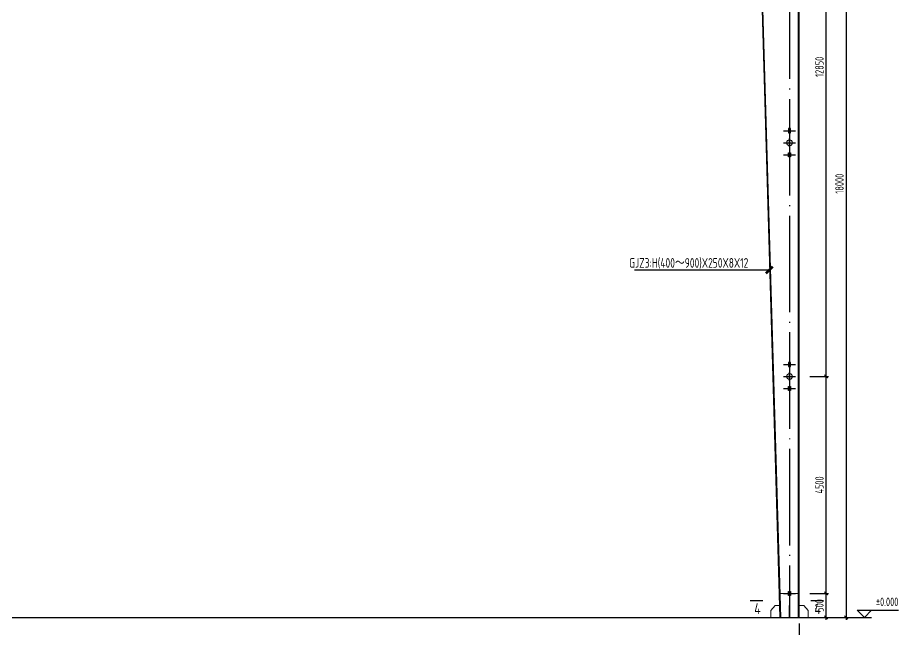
# Model space of a CAD drawing. Extents: x -3102990 to -851544, y -5293060 to -2540151.
# Drawn here: x -1112891 to -1076359, y -2676398 to -2651013 of the extents above; entities that cross this region are included whole.
import ezdxf
from ezdxf.enums import TextEntityAlignment as Align

# ---------------------------------------------------------------- set-up
doc = ezdxf.new("R2010")
doc.units = 0
doc.header["$LTSCALE"] = 1000
doc.header["$PDMODE"] = 1
doc.linetypes.add('DOTE', pattern=[2.4200000000000004, 2, -0.2, 0.02, -0.2])
doc.layers.get('0').update_dxf_attribs({"linetype": 'CONTINUOUS'})
doc.layers.get('Defpoints').update_dxf_attribs({"linetype": 'CONTINUOUS'})
for name, color, linetype in [('10', 7, 'CONTINUOUS'), ('AXIS', 253, 'DOTE'), ('BEAM_CON', 4, 'CONTINUOUS'), ('COLU', 7, 'CONTINUOUS'), ('DIM', 3, 'CONTINUOUS'), ('NUM', 7, 'CONTINUOUS'), ('TEXT', 7, 'CONTINUOUS'), ('THIN', 7, 'CONTINUOUS')]:
    doc.layers.add(name, color=color, linetype=linetype)
doc.styles.add('SJQYTEXTSTYLE', font='GBXWXT.shx', dxfattribs={"bigfont": 'GBHZFS.shx'})
doc.styles.add('TSSD_Dimension', font='tssdeng.shx', dxfattribs={"width": 0.7, "bigfont": 'Hztxt.shx'})
doc.styles.add('TSSD_Label', font='tssdeng.shx', dxfattribs={"width": 0.75, "bigfont": 'hztxt.shx'})
doc.styles.add('TSSD_Norm', font='Tssdeng.shx', dxfattribs={"width": 0.75, "bigfont": 'hztxt.shx'})
doc.styles.add('TSSD_Rein', font='Tssdeng.shx', dxfattribs={"width": 0.75, "bigfont": 'hztxt.shx'})
doc.dimstyles.new('SJQY_30_100', dxfattribs={"dimtxt": 350, "dimasz": 100, "dimexe": 250, "dimexo": 250, "dimgap": 100, "dimtad": 1, "dimdec": 0, "dimlfac": 0.3, "dimzin": 0, "dimdsep": 46, "dimtxsty": 'SJQYTEXTSTYLE', "dimblk": 'ARCHTICK', "dimcen": 0, "dimclrd": 256, "dimclre": 256, "dimclrt": 256, "dimadec": 0, "dimazin": 0, "dimtfac": 1, "dimtdec": 0, "dimtix": 1, "dimtmove": 2, "dimatfit": 1, "dimldrblk": 'ARCHTICK', "dimfxl": 1, "dimtvp": 1, "dimtolj": 1, "dimtzin": 0, "dimlwd": -1, "dimlwe": -1, "dimarcsym": 0})
doc.dimstyles.new('TSSD_50_100', dxfattribs={"dimtxt": 350, "dimasz": 100, "dimexe": 100, "dimexo": 250, "dimgap": 100, "dimtad": 1, "dimdec": 0, "dimlfac": 0.5, "dimzin": 0, "dimdsep": 46, "dimtxsty": 'TSSD_Dimension', "dimblk": 'ARCHTICK', "dimcen": 0, "dimdle": 100, "dimclrt": 7, "dimadec": 0, "dimazin": 0, "dimtfac": 1, "dimtdec": 0, "dimtix": 1, "dimtmove": 2, "dimatfit": 3, "dimfxl": 1, "dimtolj": 1, "dimtzin": 0, "dimarcsym": 0})

# ---------------------------------------------------------------- blocks, each defined once
blk = doc.blocks.new('_ArchTick')
at = {"color": 0, "const_width": 0.5}
blk.add_lwpolyline([(-0.7071067811866669, -0.7071067811866669), (0.7071067811866669, 0.7071067811866669)], dxfattribs=at)
blk = doc.blocks.new('*D326')
at = {"layer": 'Defpoints', "color": 0, "ltscale": 1.5}
for p in [(-1139474.313921957, -2675905.107607854), (-1080474.313921957, -2675905.107607853), (-1080474.313921957, -2677256.315800803)]:
    blk.add_point(p, dxfattribs=at)
at = {"layer": 'DIM', "color": 0, "lineweight": -2, "ltscale": 1.5}
for p, q in [((-1139474.313921957, -2676155.107607854), (-1139474.313921957, -2677356.315800803)), ((-1080474.313921957, -2676155.107607853), (-1080474.313921957, -2677356.315800803)), ((-1139574.313921957, -2677256.315800803), (-1080374.313921957, -2677256.315800803))]:
    blk.add_line(p, q, dxfattribs=at)
at = {"layer": 'DIM', "color": 0, "lineweight": -2, "ltscale": 1.5, "xscale": 100, "yscale": 100, "zscale": 100, "rotation": 180}
blk.add_blockref('_ArchTick', (-1139474.313921957, -2677256.315800803), dxfattribs=at)
at = {"layer": 'DIM', "color": 0, "lineweight": -2, "ltscale": 1.5, "xscale": 100, "yscale": 100, "zscale": 100}
blk.add_blockref('_ArchTick', (-1080474.313921957, -2677256.315800803), dxfattribs=at)
at = {"layer": 'DIM', "color": 7, "ltscale": 1.5, "insert": (-1109974.313921957, -2676981.315800803), "char_height": 350, "attachment_point": 5, "style": 'TSSD_Dimension'}
blk.add_mtext('\\A1;29500', dxfattribs=at)
blk = doc.blocks.new('*D411')
at = {"layer": 'Defpoints', "color": 0, "ltscale": 1.5}
for p in [(-1080281.894688807, -2674905.106424537), (-1079360.048285516, -2674905.106424537), (-1080281.894688807, -2675905.107607853)]:
    blk.add_point(p, dxfattribs=at)
at = {"layer": 'DIM', "color": 0, "lineweight": -2, "ltscale": 1.5}
for p, q in [((-1079360.048285516, -2676005.107607853), (-1079360.048285516, -2674805.106424537)), ((-1080031.894688807, -2674905.106424537), (-1079260.048285516, -2674905.106424537)), ((-1080031.894688807, -2675905.107607853), (-1079260.048285516, -2675905.107607853))]:
    blk.add_line(p, q, dxfattribs=at)
at = {"layer": 'DIM', "color": 0, "lineweight": -2, "ltscale": 1.5, "xscale": 100, "yscale": 100, "zscale": 100}
for p, rotation in [((-1079360.048285516, -2674905.106424537), 90), ((-1079360.048285516, -2675905.107607853), 270)]:
    blk.add_blockref('_ArchTick', p, dxfattribs=dict(at, rotation=rotation))
at = {"layer": 'DIM', "color": 7, "ltscale": 1.5, "insert": (-1079635.048285516, -2675405.107016196), "char_height": 350, "attachment_point": 5, "rotation": 90, "style": 'TSSD_Dimension'}
blk.add_mtext('\\A1;500', dxfattribs=at)
blk = doc.blocks.new('*D412')
at = {"layer": 'Defpoints', "color": 0, "ltscale": 1.5}
for p in [(-1079821.89468643, -2639905.191149875), (-1079821.89468643, -2675905.107607853), (-1078527.915516801, -2675905.107607853)]:
    blk.add_point(p, dxfattribs=at)
at = {"layer": 'DIM', "color": 0, "lineweight": -2, "ltscale": 1.5}
for p, q in [((-1079571.89468643, -2639905.191149875), (-1078427.915516801, -2639905.191149875)), ((-1078527.915516801, -2639805.191149875), (-1078527.915516801, -2676005.107607853)), ((-1079571.89468643, -2675905.107607853), (-1078427.915516801, -2675905.107607853))]:
    blk.add_line(p, q, dxfattribs=at)
at = {"layer": 'DIM', "color": 0, "lineweight": -2, "ltscale": 1.5, "xscale": 100, "yscale": 100, "zscale": 100}
for p, rotation in [((-1078527.915516801, -2639905.191149875), 90), ((-1078527.915516801, -2675905.107607853), 270)]:
    blk.add_blockref('_ArchTick', p, dxfattribs=dict(at, rotation=rotation))
at = {"layer": 'DIM', "color": 7, "ltscale": 1.5, "insert": (-1078802.915516801, -2657905.149378865), "char_height": 350, "attachment_point": 5, "rotation": 90, "style": 'TSSD_Dimension'}
blk.add_mtext('\\A1;18000', dxfattribs=at)
blk = doc.blocks.new('*D430')
at = {"layer": 'Defpoints', "color": 0, "ltscale": 1.5}
for p in [(-1080281.894688807, -2665905.107607853), (-1079360.048285517, -2665905.107607853), (-1080281.894688807, -2674905.106424537)]:
    blk.add_point(p, dxfattribs=at)
at = {"layer": 'DIM', "color": 0, "lineweight": -2, "ltscale": 1.5}
for p, q in [((-1080031.894688807, -2665905.107607853), (-1079260.048285517, -2665905.107607853)), ((-1079360.048285517, -2675005.106424537), (-1079360.048285517, -2665805.107607853)), ((-1080031.894688807, -2674905.106424537), (-1079260.048285517, -2674905.106424537))]:
    blk.add_line(p, q, dxfattribs=at)
at = {"layer": 'DIM', "color": 0, "lineweight": -2, "ltscale": 1.5, "xscale": 100, "yscale": 100, "zscale": 100}
for p, rotation in [((-1079360.048285517, -2665905.107607853), 90), ((-1079360.048285517, -2674905.106424537), 270)]:
    blk.add_blockref('_ArchTick', p, dxfattribs=dict(at, rotation=rotation))
at = {"layer": 'DIM', "color": 7, "ltscale": 1.5, "insert": (-1079635.048285516, -2670405.107016196), "char_height": 350, "attachment_point": 5, "rotation": 90, "style": 'TSSD_Dimension'}
blk.add_mtext('\\A1;4500', dxfattribs=at)
blk = doc.blocks.new('*D431')
at = {"layer": 'Defpoints', "color": 0, "ltscale": 1.5}
for p in [(-1080281.894688807, -2640205.107602144), (-1079360.048285517, -2640205.107602144), (-1080281.894688807, -2665905.107607853)]:
    blk.add_point(p, dxfattribs=at)
at = {"layer": 'DIM', "color": 0, "lineweight": -2, "ltscale": 1.5}
for p, q in [((-1079360.048285517, -2666005.107607853), (-1079360.048285517, -2640105.107602144)), ((-1080031.894688807, -2640205.107602144), (-1079260.048285517, -2640205.107602144)), ((-1080031.894688807, -2665905.107607853), (-1079260.048285517, -2665905.107607853))]:
    blk.add_line(p, q, dxfattribs=at)
at = {"layer": 'DIM', "color": 0, "lineweight": -2, "ltscale": 1.5, "xscale": 100, "yscale": 100, "zscale": 100}
for p, rotation in [((-1079360.048285517, -2640205.107602144), 90), ((-1079360.048285517, -2665905.107607853), 270)]:
    blk.add_blockref('_ArchTick', p, dxfattribs=dict(at, rotation=rotation))
at = {"layer": 'DIM', "color": 7, "ltscale": 1.5, "insert": (-1079635.048285516, -2653055.107604999), "char_height": 350, "attachment_point": 5, "rotation": 90, "style": 'TSSD_Dimension'}
blk.add_mtext('\\A1;12850', dxfattribs=at)

msp = doc.modelspace()

# ---------------------------------------------------------------- linework, layer by layer
at = {"color": 4, "lineweight": 5, "ltscale": 1.5, "elevation": -2.000000000130967}
for points in [[(-1080751.915771138, -2656205.107598955, -1), (-1080996.715771138, -2656205.107598955, -1)], [(-1080757.015771138, -2656205.107598955, -1), (-1080991.615771138, -2656205.107598955, -1)]]:
    msp.add_lwpolyline(points, format="xyb", close=True, dxfattribs=at)
msp.add_lwpolyline([(-1080865.815771138, -2656035.107598955), (-1080882.815771138, -2656035.107598955), (-1080882.815771138, -2656375.107598955), (-1080865.815771138, -2656375.107598955)], close=True, dxfattribs=at)
at = {"color": 4, "lineweight": 5, "ltscale": 1.5}
msp.add_lwpolyline([(-1080865.815771138, -2665735.107604664), (-1080882.815771138, -2665735.107604664), (-1080882.815771138, -2666075.107604664), (-1080865.815771138, -2666075.107604664)], close=True, dxfattribs=at)
for points in [[(-1080751.915771138, -2665905.107604664, -1), (-1080996.715771138, -2665905.107604664, -1)], [(-1080757.015771138, -2665905.107604664, -1), (-1080991.615771138, -2665905.107604664, -1)]]:
    msp.add_lwpolyline(points, format="xyb", close=True, dxfattribs=at)
at = {"layer": '10', "color": 6, "const_width": 50, "elevation": -972.1999999999927}
for points in [[(-1081974.302400719, -2675203.062284018), (-1082514.302400719, -2675203.062284018)], [(-1079999.367315989, -2675203.061100703), (-1079459.367315989, -2675203.061100703)]]:
    msp.add_lwpolyline(points, dxfattribs=at)
at = {"layer": 'AXIS', "ltscale": 2}
msp.add_line((-1080874.315771138, -2639871.209142254), (-1080874.315771138, -2675905.107607854), dxfattribs=at)
at = {"layer": 'AXIS', "linetype": 'DOTE'}
for p, q in [((-1081118.315773758, -2655705.107602145, -2.000000000130967), (-1080630.315773758, -2655705.107602145, -2.000000000130967)), ((-1081118.315773758, -2656205.107602144, -2.000000000130967), (-1080630.315773758, -2656205.107602144, -2.000000000130967)), ((-1081118.315773758, -2656705.107602143, -2.000000000130967), (-1080630.315773758, -2656705.107602143, -2.000000000130967)), ((-1081118.315773758, -2665405.107607854), (-1080630.315773758, -2665405.107607854)), ((-1081118.315773758, -2665905.107607853), (-1080630.315773758, -2665905.107607853)), ((-1081118.315773758, -2666405.107607852), (-1080630.315773758, -2666405.107607852)), ((-1081118.315773758, -2674905.106424537), (-1080630.315773758, -2674905.106424537))]:
    msp.add_line(p, q, dxfattribs=at)
at = {"layer": 'AXIS', "lineweight": 5, "ltscale": 1.5}
msp.add_line((-1081284.313921957, -2674905.106424537), (-1080464.313921957, -2674905.106424537), dxfattribs=at)
at = {"layer": 'BEAM_CON', "lineweight": 5, "ltscale": 1.5}
for p, q in [((-1081464.313921954, -2675405.107607853), (-1081654.313921951, -2675607.890169936)), ((-1080284.31392196, -2675405.106424537), (-1080094.313921963, -2675607.88898662))]:
    msp.add_line(p, q, dxfattribs=at)
at = {"layer": 'BEAM_CON', "ltscale": 1.5, "elevation": -2.000000000130967}
for points in [[(-1080831.81575629, -2655620.107602145), (-1080916.81575629, -2655620.107602145), (-1080916.81575629, -2655790.107602145), (-1080831.81575629, -2655790.107602145)], [(-1080831.81575629, -2656790.107602143), (-1080916.81575629, -2656790.107602143), (-1080916.81575629, -2656620.107602143), (-1080831.81575629, -2656620.107602143)]]:
    msp.add_lwpolyline(points, close=True, dxfattribs=at)
at = {"layer": 'BEAM_CON', "ltscale": 1.5}
for points in [[(-1080831.81575629, -2665320.107607854), (-1080916.81575629, -2665320.107607854), (-1080916.81575629, -2665490.107607854), (-1080831.81575629, -2665490.107607854)], [(-1080831.81575629, -2666490.107607852), (-1080916.81575629, -2666490.107607852), (-1080916.81575629, -2666320.107607852), (-1080831.81575629, -2666320.107607852)], [(-1080831.81575629, -2674990.106424537), (-1080916.81575629, -2674990.106424537), (-1080916.81575629, -2674820.106424537), (-1080831.81575629, -2674820.106424537)]]:
    msp.add_lwpolyline(points, close=True, dxfattribs=at)
at = {"layer": 'BEAM_CON', "lineweight": 5, "ltscale": 1.5}
for points in [[(-1081654.313921951, -2675607.890169936), (-1081654.313921951, -2675905.107607853), (-1081274.313921957, -2675905.107607853), (-1081296.599110827, -2675405.107607853), (-1081464.313921954, -2675405.107607853)], [(-1080094.313921963, -2675607.88898662), (-1080094.313921963, -2675905.106424537), (-1080474.313921957, -2675905.106424537), (-1080474.313921957, -2675405.106424537), (-1080284.31392196, -2675405.106424537)]]:
    msp.add_lwpolyline(points, dxfattribs=at)
msp.add_lwpolyline([(-1080858.315771138, -2675405.106424537), (-1080890.315771138, -2675405.106424537), (-1080890.315771138, -2675905.106424537), (-1080858.315771138, -2675905.106424537)], close=True, dxfattribs=at)
at = {"layer": 'COLU', "color": 4, "lineweight": 5}
for p, q in [((-1080514.313921957, -2639901.717777344), (-1080514.313921957, -2675905.107607853)), ((-1080474.313921957, -2639905.107607853), (-1080474.313921957, -2675905.107607853)), ((-1082274.313921957, -2641865.191149875), (-1081274.313921957, -2675905.107607853)), ((-1082234.352764036, -2641863.428805535), (-1081234.352764036, -2675903.345263513))]:
    msp.add_line(p, q, dxfattribs=at)
at = {"layer": 'NUM'}
msp.add_line((-1142055.726633532, -2675905.107607853), (-1078909.639731507, -2675905.107607853), dxfattribs=at)
at = {"layer": 'THIN'}
for p, q in [((-1078722.282184745, -2675905.107607853), (-1077469.670117294, -2675905.107607853)), ((-1078722.282184745, -2675905.107607853), (-1077469.670117294, -2675905.107607853)), ((-1077769.670117294, -2675905.107607853), (-1078069.670117294, -2675605.107607853)), ((-1078069.670117294, -2675605.107607853), (-1077469.670117294, -2675605.107607853)), ((-1077769.670117294, -2675905.107607853), (-1078069.670117294, -2675605.107607853)), ((-1078069.670117294, -2675605.107607853), (-1077469.670117294, -2675605.107607853)), ((-1077769.670117294, -2675905.107607853), (-1077469.670117294, -2675605.107607853)), ((-1077769.670117294, -2675905.107607853), (-1077469.670117294, -2675605.107607853)), ((-1077769.670117294, -2675905.107607853), (-1077769.670117294, -2675905.107607853)), ((-1077769.670117294, -2675905.107607853), (-1077769.670117294, -2675905.107607853)), ((-1077469.670117294, -2675605.107607853), (-1076359.093194217, -2675605.107607853)), ((-1077469.670117294, -2675605.107607853), (-1076359.093194217, -2675605.107607853))]:
    msp.add_line(p, q, dxfattribs=at)

# ---------------------------------------------------------------- texts
at = {"layer": '10', "color": 6, "style": 'TSSD_Rein', "width": 0.85}
for p in [(-1082339.074073994, -2675764.617020792, -972.1999999999927), (-1079844.504543053, -2675764.615837477, -972.1999999999927)]:
    msp.add_text('4', height=450, dxfattribs=at).set_placement(p)
at = {"layer": 'TEXT', "ltscale": 1.5, "style": 'TSSD_Norm', "width": 0.75}
msp.add_text('GJZ3:H(400～900)X250X8X12', height=400, dxfattribs=at).set_placement((-1087524.646508125, -2661391.8170041))
at = {"layer": 'THIN', "style": 'TSSD_Label', "width": 0.75}
msp.add_text('%%p0.000', height=350, dxfattribs=at).set_placement((-1076359.093194217, -2675535.107607853), align=Align.BOTTOM_RIGHT)
msp.add_text('%%p0.000', height=350, dxfattribs=at).set_placement((-1076359.093194217, -2675535.107607853), align=Align.BOTTOM_RIGHT)

# ---------------------------------------------------------------- dimensions: what is measured, and where the dimension line sits
at = {"layer": 'DIM', "ltscale": 1.5}
for base, p1, p2, picture, middle in [((-1079360.048285517, -2640205.107602144), (-1080281.894688807, -2665905.107607853), (-1080281.894688807, -2640205.107602144), '*D431', (-1079635.048285516, -2653055.107604999)), ((-1078527.915516801, -2675905.107607853), (-1079821.89468643, -2639905.191149875), (-1079821.89468643, -2675905.107607853), '*D412', (-1078802.915516801, -2657905.149378865)), ((-1079360.048285517, -2665905.107607853), (-1080281.894688807, -2674905.106424537), (-1080281.894688807, -2665905.107607853), '*D430', (-1079635.048285516, -2670405.107016196)), ((-1079360.048285516, -2674905.106424537), (-1080281.894688807, -2675905.107607853), (-1080281.894688807, -2674905.106424537), '*D411', (-1079635.048285516, -2675405.107016196))]:
    dim = msp.add_linear_dim(base=base, p1=p1, p2=p2, angle=90, dimstyle='TSSD_50_100', dxfattribs=at)
    dim.commit()
    dim.dimension.update_dxf_attribs({"geometry": picture, "text_midpoint": middle})
dim = msp.add_linear_dim(base=(-1080474.313921957, -2677256.315800803), p1=(-1139474.313921957, -2675905.107607854), p2=(-1080474.313921957, -2675905.107607853), dimstyle='TSSD_50_100', dxfattribs=at)
dim.commit()
dim.dimension.update_dxf_attribs({"geometry": '*D326', "text_midpoint": (-1109974.313921957, -2676981.315800803)})

# ---------------------------------------------------------------- leaders
at = {"layer": 'THIN', "lineweight": 5}
msp.add_leader([(-1081711.797555531, -2661485.542896017), (-1087297.778611982, -2661485.542896017)], dimstyle='SJQY_30_100', override={"dimasz": 200}, dxfattribs=at)

doc.saveas('drawing.dxf')
